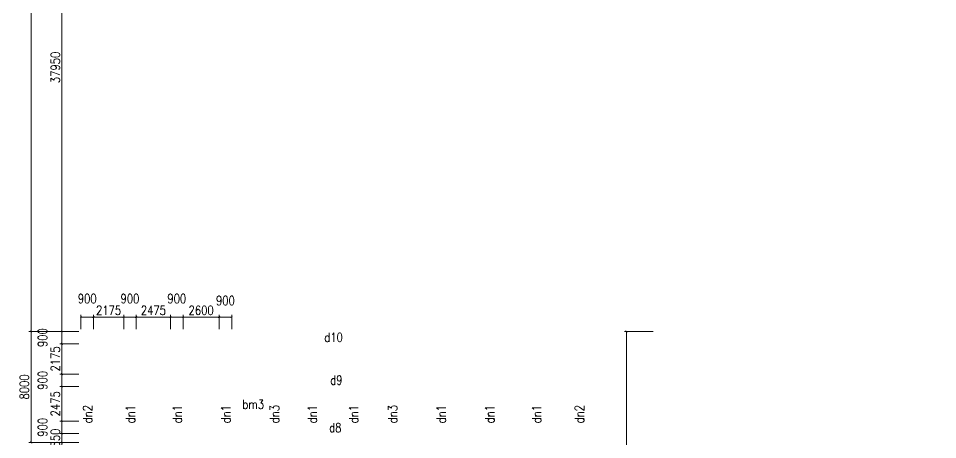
# Model space of a CAD drawing. Header units: inches. Extents: x -1640460 to 2672754, y -1012 to 1209503.
# Drawn here: x 211744 to 277922, y 185561 to 215844 of the extents above; entities that cross this region are included whole.
import ezdxf
from ezdxf.enums import TextEntityAlignment as Align

# ---------------------------------------------------------------- set-up
doc = ezdxf.new("R2010")
doc.units = ezdxf.units.IN
doc.header["$MEASUREMENT"] = 0
doc.layers.add('COC_KT', color=4, linetype='Continuous')
doc.layers.add('DAM_KT', color=4, linetype='Continuous')
doc.styles.add('KICH_THUOC', font='vnsimli.shx', dxfattribs={"width": 0.8})
doc.dimstyles.new('DIM_300', dxfattribs={"dimscale": 300, "dimtxt": 2.2, "dimasz": 0.5, "dimexe": 0.5, "dimexo": 0.5, "dimgap": 0.5, "dimtad": 1, "dimdec": 0, "dimdsep": 46, "dimtxsty": 'KICH_THUOC', "dimblk": 'ARCHTICK', "dimcen": 5, "dimclrd": 1, "dimclre": 8, "dimclrt": 256, "dimaunit": 1, "dimadec": 3, "dimazin": 2, "dimtfac": 1, "dimtdec": 0, "dimtix": 1, "dimtmove": 2, "dimatfit": 3, "dimldrblk": 'DOT', "dimfxl": 1, "dimtolj": 1, "dimtzin": 0, "dimlwd": 15, "dimlwe": 9, "dimarcsym": 0})

# ---------------------------------------------------------------- blocks, each defined once
blk = doc.blocks.new('_ArchTick')
at = {"color": 0, "linetype": 'ByBlock', "const_width": 0.15}
blk.add_lwpolyline([(-0.5, -0.5), (0.5, 0.5)], dxfattribs=at)
blk = doc.blocks.new('*D246')
at = {"layer": 'DAM_KT', "color": 8, "lineweight": 9}
for p, q in [((216249, 193494), (216249, 194524)), ((217149, 193494), (217149, 194524))]:
    blk.add_line(p, q, dxfattribs=at)
at = {"layer": 'DAM_KT', "color": 1, "lineweight": 15}
blk.add_line((216249, 194374), (217149, 194374), dxfattribs=at)
at = {"layer": 'Defpoints', "color": 0}
for p in [(217149, 194374), (216249, 193344), (217149, 193344)]:
    blk.add_point(p, dxfattribs=at)
at = {"layer": 'DAM_KT', "color": 1, "lineweight": 15, "xscale": 150, "yscale": 150, "zscale": 150, "rotation": 180}
blk.add_blockref('_ArchTick', (216249, 194374), dxfattribs=at)
at = {"layer": 'DAM_KT', "color": 1, "lineweight": 15, "xscale": 150, "yscale": 150, "zscale": 150}
blk.add_blockref('_ArchTick', (217149, 194374), dxfattribs=at)
at = {"layer": 'DAM_KT', "insert": (216699, 195703), "char_height": 660, "attachment_point": 5, "style": 'KICH_THUOC'}
blk.add_mtext('\\A1;900', dxfattribs=at)
blk = doc.blocks.new('_Dot')
at = {"color": 0, "linetype": 'ByBlock', "lineweight": -2}
blk.add_line((-0.5, 0), (-1, 0), dxfattribs=at)
at = {"color": 0, "linetype": 'ByBlock', "const_width": 0.5}
blk.add_lwpolyline([(-0.25, 0, 1), (0.25, 0, 1)], format="xyb", close=True, dxfattribs=at)
blk = doc.blocks.new('*D169')
at = {"layer": 'DAM_KT', "color": 8, "lineweight": 9}
for p, q in [((217149, 193494), (217149, 194524)), ((219324, 193494), (219324, 194524))]:
    blk.add_line(p, q, dxfattribs=at)
at = {"layer": 'DAM_KT', "color": 1, "lineweight": 15}
blk.add_line((217149, 194374), (219324, 194374), dxfattribs=at)
at = {"layer": 'Defpoints', "color": 0}
for p in [(219324, 194374), (217149, 193344), (219324, 193344)]:
    blk.add_point(p, dxfattribs=at)
at = {"layer": 'DAM_KT', "color": 1, "lineweight": 15, "xscale": 150, "yscale": 150, "zscale": 150, "rotation": 180}
blk.add_blockref('_ArchTick', (217149, 194374), dxfattribs=at)
at = {"layer": 'DAM_KT', "color": 1, "lineweight": 15, "xscale": 150, "yscale": 150, "zscale": 150}
blk.add_blockref('_ArchTick', (219324, 194374), dxfattribs=at)
at = {"layer": 'DAM_KT', "insert": (218236, 194854), "char_height": 660, "attachment_point": 5, "style": 'KICH_THUOC'}
blk.add_mtext('\\A1;2175', dxfattribs=at)
blk = doc.blocks.new('*D170')
at = {"layer": 'DAM_KT', "color": 8, "lineweight": 9}
for p, q in [((219324, 193494), (219324, 194524)), ((220224, 193494), (220224, 194524))]:
    blk.add_line(p, q, dxfattribs=at)
at = {"layer": 'DAM_KT', "color": 1, "lineweight": 15}
blk.add_line((219324, 194374), (220224, 194374), dxfattribs=at)
at = {"layer": 'Defpoints', "color": 0}
for p in [(220224, 194374), (219324, 193344), (220224, 193344)]:
    blk.add_point(p, dxfattribs=at)
at = {"layer": 'DAM_KT', "color": 1, "lineweight": 15, "xscale": 150, "yscale": 150, "zscale": 150, "rotation": 180}
blk.add_blockref('_ArchTick', (219324, 194374), dxfattribs=at)
at = {"layer": 'DAM_KT', "color": 1, "lineweight": 15, "xscale": 150, "yscale": 150, "zscale": 150}
blk.add_blockref('_ArchTick', (220224, 194374), dxfattribs=at)
at = {"layer": 'DAM_KT', "insert": (219774, 195703), "char_height": 660, "attachment_point": 5, "style": 'KICH_THUOC'}
blk.add_mtext('\\A1;900', dxfattribs=at)
blk = doc.blocks.new('*D171')
at = {"layer": 'DAM_KT', "color": 8, "lineweight": 9}
for p, q in [((220224, 193494), (220224, 194524)), ((222699, 193494), (222699, 194524))]:
    blk.add_line(p, q, dxfattribs=at)
at = {"layer": 'DAM_KT', "color": 1, "lineweight": 15}
blk.add_line((220224, 194374), (222699, 194374), dxfattribs=at)
at = {"layer": 'Defpoints', "color": 0}
for p in [(222699, 194374), (220224, 193344), (222699, 193344)]:
    blk.add_point(p, dxfattribs=at)
at = {"layer": 'DAM_KT', "color": 1, "lineweight": 15, "xscale": 150, "yscale": 150, "zscale": 150, "rotation": 180}
blk.add_blockref('_ArchTick', (220224, 194374), dxfattribs=at)
at = {"layer": 'DAM_KT', "color": 1, "lineweight": 15, "xscale": 150, "yscale": 150, "zscale": 150}
blk.add_blockref('_ArchTick', (222699, 194374), dxfattribs=at)
at = {"layer": 'DAM_KT', "insert": (221461, 194854), "char_height": 660, "attachment_point": 5, "style": 'KICH_THUOC'}
blk.add_mtext('\\A1;2475', dxfattribs=at)
blk = doc.blocks.new('*D172')
at = {"layer": 'DAM_KT', "color": 8, "lineweight": 9}
for p, q in [((222699, 193494), (222699, 194524)), ((223599, 193494), (223599, 194524))]:
    blk.add_line(p, q, dxfattribs=at)
at = {"layer": 'DAM_KT', "color": 1, "lineweight": 15}
blk.add_line((222699, 194374), (223599, 194374), dxfattribs=at)
at = {"layer": 'Defpoints', "color": 0}
for p in [(223599, 194374), (222699, 193344), (223599, 193344)]:
    blk.add_point(p, dxfattribs=at)
at = {"layer": 'DAM_KT', "color": 1, "lineweight": 15, "xscale": 150, "yscale": 150, "zscale": 150, "rotation": 180}
blk.add_blockref('_ArchTick', (222699, 194374), dxfattribs=at)
at = {"layer": 'DAM_KT', "color": 1, "lineweight": 15, "xscale": 150, "yscale": 150, "zscale": 150}
blk.add_blockref('_ArchTick', (223599, 194374), dxfattribs=at)
at = {"layer": 'DAM_KT', "insert": (223149, 195703), "char_height": 660, "attachment_point": 5, "style": 'KICH_THUOC'}
blk.add_mtext('\\A1;900', dxfattribs=at)
blk = doc.blocks.new('*D247')
at = {"layer": 'DAM_KT', "color": 8, "lineweight": 9}
for p, q in [((216099, 185994), (214732, 185994)), ((216099, 185344), (214732, 185344))]:
    blk.add_line(p, q, dxfattribs=at)
at = {"layer": 'DAM_KT', "color": 1, "lineweight": 15}
for p, q in [((214882, 185994), (214882, 186144)), ((214882, 185344), (214882, 185994)), ((214882, 185344), (214882, 185194))]:
    blk.add_line(p, q, dxfattribs=at)
at = {"layer": 'Defpoints', "color": 0}
for p in [(214882, 185994), (216249, 185994), (216249, 185344)]:
    blk.add_point(p, dxfattribs=at)
at = {"layer": 'DAM_KT', "color": 1, "lineweight": 15, "xscale": 150, "yscale": 150, "zscale": 150}
for p, rotation in [((214882, 185994), 270), ((214882, 185344), 90)]:
    blk.add_blockref('_ArchTick', p, dxfattribs=dict(at, rotation=rotation))
at = {"layer": 'DAM_KT', "insert": (214402, 185669), "char_height": 660, "attachment_point": 5, "rotation": 90, "style": 'KICH_THUOC'}
blk.add_mtext('\\A1;650', dxfattribs=at)
blk = doc.blocks.new('*D173')
at = {"layer": 'DAM_KT', "color": 8, "lineweight": 9}
for p, q in [((216099, 186894), (214732, 186894)), ((216099, 185994), (214732, 185994))]:
    blk.add_line(p, q, dxfattribs=at)
at = {"layer": 'DAM_KT', "color": 1, "lineweight": 15}
blk.add_line((214882, 185994), (214882, 186894), dxfattribs=at)
at = {"layer": 'Defpoints', "color": 0}
for p in [(214882, 186894), (216249, 186894), (216249, 185994)]:
    blk.add_point(p, dxfattribs=at)
at = {"layer": 'DAM_KT', "color": 1, "lineweight": 15, "xscale": 150, "yscale": 150, "zscale": 150}
for p, rotation in [((214882, 186894), 90), ((214882, 185994), 270)]:
    blk.add_blockref('_ArchTick', p, dxfattribs=dict(at, rotation=rotation))
at = {"layer": 'DAM_KT', "insert": (213483, 186444), "char_height": 660, "attachment_point": 5, "rotation": 90, "style": 'KICH_THUOC'}
blk.add_mtext('\\A1;900', dxfattribs=at)
blk = doc.blocks.new('*D174')
at = {"layer": 'DAM_KT', "color": 8, "lineweight": 9}
for p, q in [((216099, 189369), (214732, 189369)), ((216099, 186894), (214732, 186894))]:
    blk.add_line(p, q, dxfattribs=at)
at = {"layer": 'DAM_KT', "color": 1, "lineweight": 15}
blk.add_line((214882, 186894), (214882, 189369), dxfattribs=at)
at = {"layer": 'Defpoints', "color": 0}
for p in [(214882, 189369), (216249, 189369), (216249, 186894)]:
    blk.add_point(p, dxfattribs=at)
at = {"layer": 'DAM_KT', "color": 1, "lineweight": 15, "xscale": 150, "yscale": 150, "zscale": 150}
for p, rotation in [((214882, 189369), 90), ((214882, 186894), 270)]:
    blk.add_blockref('_ArchTick', p, dxfattribs=dict(at, rotation=rotation))
at = {"layer": 'DAM_KT', "insert": (214402, 188132), "char_height": 660, "attachment_point": 5, "rotation": 90, "style": 'KICH_THUOC'}
blk.add_mtext('\\A1;2475', dxfattribs=at)
blk = doc.blocks.new('*D175')
at = {"layer": 'DAM_KT', "color": 8, "lineweight": 9}
for p, q in [((216099, 190269), (214732, 190269)), ((216099, 189369), (214732, 189369))]:
    blk.add_line(p, q, dxfattribs=at)
at = {"layer": 'DAM_KT', "color": 1, "lineweight": 15}
blk.add_line((214882, 189369), (214882, 190269), dxfattribs=at)
at = {"layer": 'Defpoints', "color": 0}
for p in [(214882, 190269), (216249, 190269), (216249, 189369)]:
    blk.add_point(p, dxfattribs=at)
at = {"layer": 'DAM_KT', "color": 1, "lineweight": 15, "xscale": 150, "yscale": 150, "zscale": 150}
for p, rotation in [((214882, 190269), 90), ((214882, 189369), 270)]:
    blk.add_blockref('_ArchTick', p, dxfattribs=dict(at, rotation=rotation))
at = {"layer": 'DAM_KT', "insert": (213483, 189819), "char_height": 660, "attachment_point": 5, "rotation": 90, "style": 'KICH_THUOC'}
blk.add_mtext('\\A1;900', dxfattribs=at)
blk = doc.blocks.new('*D176')
at = {"layer": 'DAM_KT', "color": 8, "lineweight": 9}
for p, q in [((216099, 192444), (214732, 192444)), ((216099, 190269), (214732, 190269))]:
    blk.add_line(p, q, dxfattribs=at)
at = {"layer": 'DAM_KT', "color": 1, "lineweight": 15}
blk.add_line((214882, 190269), (214882, 192444), dxfattribs=at)
at = {"layer": 'Defpoints', "color": 0}
for p in [(214882, 192444), (216249, 192444), (216249, 190269)]:
    blk.add_point(p, dxfattribs=at)
at = {"layer": 'DAM_KT', "color": 1, "lineweight": 15, "xscale": 150, "yscale": 150, "zscale": 150}
for p, rotation in [((214882, 192444), 90), ((214882, 190269), 270)]:
    blk.add_blockref('_ArchTick', p, dxfattribs=dict(at, rotation=rotation))
at = {"layer": 'DAM_KT', "insert": (214402, 191357), "char_height": 660, "attachment_point": 5, "rotation": 90, "style": 'KICH_THUOC'}
blk.add_mtext('\\A1;2175', dxfattribs=at)
blk = doc.blocks.new('*D248')
at = {"layer": 'DAM_KT', "color": 8, "lineweight": 9}
for p, q in [((216099, 193344), (214732, 193344)), ((216099, 192444), (214732, 192444))]:
    blk.add_line(p, q, dxfattribs=at)
at = {"layer": 'DAM_KT', "color": 1, "lineweight": 15}
blk.add_line((214882, 192444), (214882, 193344), dxfattribs=at)
at = {"layer": 'Defpoints', "color": 0}
for p in [(214882, 193344), (216249, 193344), (216249, 192444)]:
    blk.add_point(p, dxfattribs=at)
at = {"layer": 'DAM_KT', "color": 1, "lineweight": 15, "xscale": 150, "yscale": 150, "zscale": 150}
for p, rotation in [((214882, 193344), 90), ((214882, 192444), 270)]:
    blk.add_blockref('_ArchTick', p, dxfattribs=dict(at, rotation=rotation))
at = {"layer": 'DAM_KT', "insert": (213483, 192894), "char_height": 660, "attachment_point": 5, "rotation": 90, "style": 'KICH_THUOC'}
blk.add_mtext('\\A1;900', dxfattribs=at)
blk = doc.blocks.new('*D249')
at = {"layer": 'DAM_KT', "color": 8, "lineweight": 9}
for p, q in [((216099, 193344), (212507, 193344)), ((216099, 185344), (212507, 185344))]:
    blk.add_line(p, q, dxfattribs=at)
at = {"layer": 'DAM_KT', "color": 1, "lineweight": 15}
blk.add_line((212657, 193344), (212657, 185344), dxfattribs=at)
at = {"layer": 'Defpoints', "color": 0}
for p in [(216249, 193344), (212657, 185344), (216249, 185344)]:
    blk.add_point(p, dxfattribs=at)
at = {"layer": 'DAM_KT', "color": 1, "lineweight": 15, "xscale": 150, "yscale": 150, "zscale": 150}
for p, rotation in [((212657, 193344), 90), ((212657, 185344), 270)]:
    blk.add_blockref('_ArchTick', p, dxfattribs=dict(at, rotation=rotation))
at = {"layer": 'DAM_KT', "insert": (212177, 189344), "char_height": 660, "attachment_point": 5, "rotation": 90, "style": 'KICH_THUOC'}
blk.add_mtext('\\A1;8000', dxfattribs=at)
blk = doc.blocks.new('TEXT')
at = {"style": 'KICH_THUOC', "width": 0.8}
blk.add_attdef('NOI_DUNG', text='', height=2.2, dxfattribs=at).set_placement((0, 0), align=Align.BOTTOM_CENTER)
blk = doc.blocks.new('*D250')
at = {"layer": 'DAM_KT', "color": 8, "lineweight": 9}
for p, q in [((229699, 353544), (212507, 353544)), ((216099, 193344), (212507, 193344))]:
    blk.add_line(p, q, dxfattribs=at)
at = {"layer": 'DAM_KT', "color": 1, "lineweight": 15}
blk.add_line((212657, 193344), (212657, 353544), dxfattribs=at)
at = {"layer": 'Defpoints', "color": 0}
for p in [(212657, 353544), (229849, 353544), (216249, 193344)]:
    blk.add_point(p, dxfattribs=at)
at = {"layer": 'DAM_KT', "color": 1, "lineweight": 15, "xscale": 150, "yscale": 150, "zscale": 150}
for p, rotation in [((212657, 353544), 90), ((212657, 193344), 270)]:
    blk.add_blockref('_ArchTick', p, dxfattribs=dict(at, rotation=rotation))
at = {"layer": 'DAM_KT', "lineweight": 70, "insert": (212177, 273444), "char_height": 660, "attachment_point": 5, "rotation": 90, "style": 'KICH_THUOC'}
blk.add_mtext('\\A1;160200', dxfattribs=at)
blk = doc.blocks.new('*D226')
at = {"layer": 'DAM_KT', "color": 8, "lineweight": 9}
for p, q in [((257449, 193344), (255378, 193344)), ((256699, 136344), (255378, 136344))]:
    blk.add_line(p, q, dxfattribs=at)
at = {"layer": 'DAM_KT', "color": 1, "lineweight": 15}
blk.add_line((255528, 136344), (255528, 193344), dxfattribs=at)
at = {"layer": 'Defpoints', "color": 0}
for p in [(255528, 193344), (257599, 193344), (256849, 136344)]:
    blk.add_point(p, dxfattribs=at)
at = {"layer": 'DAM_KT', "color": 1, "lineweight": 15, "xscale": 150, "yscale": 150, "zscale": 150}
for p, rotation in [((255528, 193344), 90), ((255528, 136344), 270)]:
    blk.add_blockref('_ArchTick', p, dxfattribs=dict(at, rotation=rotation))
at = {"layer": 'DAM_KT', "lineweight": 70, "insert": (255048, 164844), "char_height": 660, "attachment_point": 5, "rotation": 90, "style": 'KICH_THUOC'}
blk.add_mtext('\\A1;57000', dxfattribs=at)
blk = doc.blocks.new('*D251')
at = {"layer": 'DAM_KT', "color": 8, "lineweight": 9}
for p, q in [((230449, 231294), (214732, 231294)), ((216099, 193344), (214732, 193344))]:
    blk.add_line(p, q, dxfattribs=at)
at = {"layer": 'DAM_KT', "color": 1, "lineweight": 15}
blk.add_line((214882, 193344), (214882, 231294), dxfattribs=at)
at = {"layer": 'Defpoints', "color": 0}
for p in [(214882, 231294), (230599, 231294), (216249, 193344)]:
    blk.add_point(p, dxfattribs=at)
at = {"layer": 'DAM_KT', "color": 1, "lineweight": 15, "xscale": 150, "yscale": 150, "zscale": 150}
for p, rotation in [((214882, 231294), 90), ((214882, 193344), 270)]:
    blk.add_blockref('_ArchTick', p, dxfattribs=dict(at, rotation=rotation))
at = {"layer": 'DAM_KT', "insert": (214402, 212319), "char_height": 660, "attachment_point": 5, "rotation": 90, "style": 'KICH_THUOC'}
blk.add_mtext('\\A1;37950', dxfattribs=at)
blk = doc.blocks.new('*D45')
at = {"layer": 'DAM_KT', "color": 8, "lineweight": 9}
for p, q in [((223599, 193494), (223599, 194524)), ((226199, 193494), (226199, 194524))]:
    blk.add_line(p, q, dxfattribs=at)
at = {"layer": 'DAM_KT', "color": 1, "lineweight": 15}
blk.add_line((223599, 194374), (226199, 194374), dxfattribs=at)
at = {"layer": 'Defpoints', "color": 0}
for p in [(226199, 194374), (223599, 193344), (226199, 193344)]:
    blk.add_point(p, dxfattribs=at)
at = {"layer": 'DAM_KT', "color": 1, "lineweight": 15, "xscale": 150, "yscale": 150, "zscale": 150, "rotation": 180}
blk.add_blockref('_ArchTick', (223599, 194374), dxfattribs=at)
at = {"layer": 'DAM_KT', "color": 1, "lineweight": 15, "xscale": 150, "yscale": 150, "zscale": 150}
blk.add_blockref('_ArchTick', (226199, 194374), dxfattribs=at)
at = {"layer": 'DAM_KT', "insert": (224899, 194854), "char_height": 660, "attachment_point": 5, "style": 'KICH_THUOC'}
blk.add_mtext('\\A1;2600', dxfattribs=at)
blk = doc.blocks.new('*D46')
at = {"layer": 'DAM_KT', "color": 8, "lineweight": 9}
for p, q in [((226199, 193494), (226199, 194524)), ((227099, 193494), (227099, 194524))]:
    blk.add_line(p, q, dxfattribs=at)
at = {"layer": 'DAM_KT', "color": 1, "lineweight": 15}
blk.add_line((226199, 194374), (227099, 194374), dxfattribs=at)
at = {"layer": 'Defpoints', "color": 0}
for p in [(227099, 194374), (226199, 193344), (227099, 193344)]:
    blk.add_point(p, dxfattribs=at)
at = {"layer": 'DAM_KT', "color": 1, "lineweight": 15, "xscale": 150, "yscale": 150, "zscale": 150, "rotation": 180}
blk.add_blockref('_ArchTick', (226199, 194374), dxfattribs=at)
at = {"layer": 'DAM_KT', "color": 1, "lineweight": 15, "xscale": 150, "yscale": 150, "zscale": 150}
blk.add_blockref('_ArchTick', (227099, 194374), dxfattribs=at)
at = {"layer": 'DAM_KT', "insert": (226649, 195559), "char_height": 660, "attachment_point": 5, "style": 'KICH_THUOC'}
blk.add_mtext('\\A1;900', dxfattribs=at)

msp = doc.modelspace()

# ---------------------------------------------------------------- block references
at = {"layer": 'DAM_KT', "xscale": 300, "yscale": 300}
for p, values in [((234437.1, 192382.6), {'NOI_DUNG': 'd10'}), ((234637.3, 189307.6), {'NOI_DUNG': 'd9'}), ((228649.1, 187567.8), {'NOI_DUNG': 'bm3'}), ((234557.2, 185892.6), {'NOI_DUNG': 'd8'})]:
    msp.add_blockref('TEXT', p, dxfattribs=at).add_auto_attribs(values)
at = {"layer": 'DAM_KT', "xscale": 300, "yscale": 300, "rotation": 90}
for p, values in [((217262.4, 187389.8), {'NOI_DUNG': 'dn2'}), ((230712.4, 187389.8), {'NOI_DUNG': 'dn3'}), ((239212.4, 187389.8), {'NOI_DUNG': 'dn3'}), ((252662.4, 187389.8), {'NOI_DUNG': 'dn2'}), ((220337.4, 187389.8), {'NOI_DUNG': 'dn1'}), ((223712.4, 187389.8), {'NOI_DUNG': 'dn1'}), ((227212.4, 187389.8), {'NOI_DUNG': 'dn1'}), ((233433.6, 187389.8), {'NOI_DUNG': 'dn1'}), ((236412.4, 187389.8), {'NOI_DUNG': 'dn1'}), ((242712.4, 187389.8), {'NOI_DUNG': 'dn1'}), ((246212.4, 187389.8), {'NOI_DUNG': 'dn1'}), ((249587.4, 187389.8), {'NOI_DUNG': 'dn1'})]:
    msp.add_blockref('TEXT', p, dxfattribs=at).add_auto_attribs(values)

# ---------------------------------------------------------------- texts
at = {"layer": 'COC_KT', "insert": (277921.9, 204095.2), "char_height": 440, "attachment_point": 1, "style": 'KICH_THUOC'}
msp.add_mtext('\\A1;', dxfattribs=at)

# ---------------------------------------------------------------- dimensions: what is measured, and where the dimension line sits
at = {"layer": 'DAM_KT', "color": 5, "lineweight": 70}
for base, p1, p2, picture, middle in [((212656.7, 353544.1), (216248.7, 193344.1), (229848.7, 353544.1), '*D250', (212176.7, 273444.1)), ((255527.9, 193344.1), (256848.7, 136344.1), (257598.7, 193344.1), '*D226', (255047.9, 164844.1))]:
    dim = msp.add_linear_dim(base=base, p1=p1, p2=p2, angle=90, dimstyle='DIM_300', dxfattribs=at)
    dim.commit()
    dim.dimension.update_dxf_attribs({"geometry": picture, "text_midpoint": middle})
at = {"layer": 'DAM_KT'}
for base, p1, p2, picture, middle in [((214881.7, 231294.1), (216248.7, 193344.1), (230598.7, 231294.1), '*D251', (214401.7, 212319.1)), ((212656.7, 185344.1), (216248.7, 193344.1), (216248.7, 185344.1), '*D249', (212176.7, 189344.1)), ((214881.7, 192444.1), (216248.7, 190269.1), (216248.7, 192444.1), '*D176', (214401.7, 191356.6)), ((214881.7, 189369.1), (216248.7, 186894.1), (216248.7, 189369.1), '*D174', (214401.7, 188131.6)), ((214881.7, 185994.1), (216248.7, 185344.1), (216248.7, 185994.1), '*D247', (214401.7, 185669.1))]:
    dim = msp.add_linear_dim(base=base, p1=p1, p2=p2, angle=90, dimstyle='DIM_300', dxfattribs=at)
    dim.commit()
    dim.dimension.update_dxf_attribs({"geometry": picture, "text_midpoint": middle})
for base, p1, p2, picture, middle in [((217148.7, 194373.6), (216248.7, 193344.1), (217148.7, 193344.1), '*D246', (216698.7, 195703.4)), ((220223.7, 194373.6), (219323.7, 193344.1), (220223.7, 193344.1), '*D170', (219773.7, 195703.4)), ((223598.7, 194373.6), (222698.7, 193344.1), (223598.7, 193344.1), '*D172', (223148.7, 195703.4)), ((227098.7, 194373.6), (226198.7, 193344.1), (227098.7, 193344.1), '*D46', (226648.7, 195559.1))]:
    dim = msp.add_linear_dim(base=base, p1=p1, p2=p2, dimstyle='DIM_300', dxfattribs=at)
    dim.commit()
    dim.dimension.update_dxf_attribs({"geometry": picture, "text_midpoint": middle, "dimtype": 160})
for base, p1, p2, picture, middle in [((219323.7, 194373.6), (217148.7, 193344.1), (219323.7, 193344.1), '*D169', (218236.2, 194853.6)), ((222698.7, 194373.6), (220223.7, 193344.1), (222698.7, 193344.1), '*D171', (221461.2, 194853.6)), ((226198.7, 194373.6), (223598.7, 193344.1), (226198.7, 193344.1), '*D45', (224898.7, 194853.6))]:
    dim = msp.add_linear_dim(base=base, p1=p1, p2=p2, dimstyle='DIM_300', dxfattribs=at)
    dim.commit()
    dim.dimension.update_dxf_attribs({"geometry": picture, "text_midpoint": middle})
for base, p1, p2, picture, middle in [((214881.7, 193344.1), (216248.7, 192444.1), (216248.7, 193344.1), '*D248', (213483, 192894.1)), ((214881.7, 190269.1), (216248.7, 189369.1), (216248.7, 190269.1), '*D175', (213483, 189819.1)), ((214881.7, 186894.1), (216248.7, 185994.1), (216248.7, 186894.1), '*D173', (213483, 186444.1))]:
    dim = msp.add_linear_dim(base=base, p1=p1, p2=p2, angle=90, dimstyle='DIM_300', dxfattribs=at)
    dim.commit()
    dim.dimension.update_dxf_attribs({"geometry": picture, "text_midpoint": middle, "dimtype": 160})

doc.saveas('drawing.dxf')
